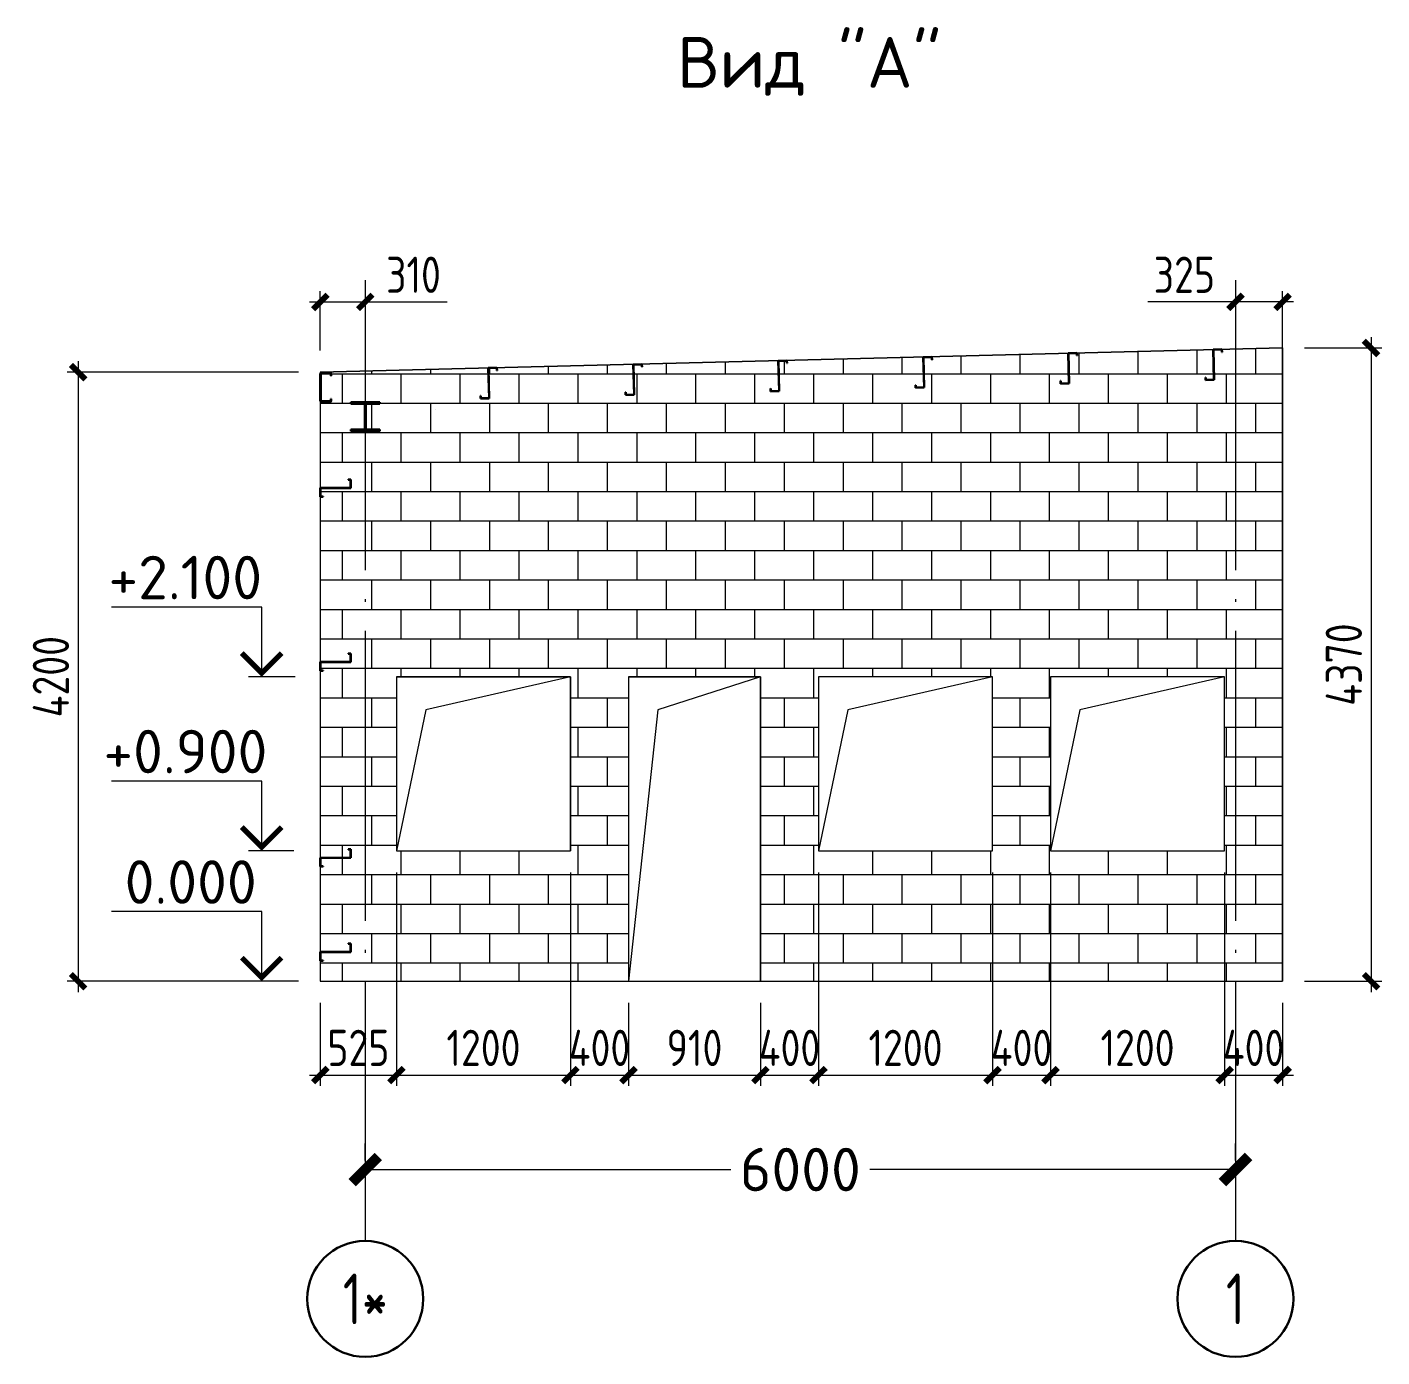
# Model space of a CAD drawing. Extents: x -965262 to 1142518, y -357520 to 71675.
# Drawn here: x 932572 to 941914, y -208454 to -199282 of the extents above; entities that cross this region are included whole.
import ezdxf

# ---------------------------------------------------------------- set-up
doc = ezdxf.new("R2010")
doc.units = 0
doc.header["$LTSCALE"] = 10
doc.linetypes.add('DOTE', pattern=[2.42, 2, -0.2, 0.02, -0.2])
doc.layers.get('0').update_dxf_attribs({"linetype": 'CONTINUOUS', "lineweight": 30})
doc.layers.get('Defpoints').update_dxf_attribs({"linetype": 'CONTINUOUS'})
doc.layers.add('DOTE', color=7, linetype='DOTE', lineweight=9)
doc.styles.add('GOST 2.304', font='isocpeur.ttf', dxfattribs={"width": 0.75, "height": 250})
doc.styles.get("Standard").update_dxf_attribs({"font": 'isocpeur.ttf', "height": 300})
doc.styles.add('ГОСТ 2м', font='isocpeur.ttf', dxfattribs={"width": 0.8, "height": 250})
doc.dimstyles.get("Standard").update_dxf_attribs({"dimscale": 100, "dimtxt": 300, "dimasz": 1.8, "dimexe": 1.8, "dimexo": 0.625, "dimgap": 0.9, "dimtad": 0, "dimdec": 0, "dimzin": 0, "dimdsep": 46, "dimtxsty": 'Standard', "dimblk": 'ARCHTICK', "dimcen": 0.9, "dimclrd": 256, "dimclre": 256, "dimclrt": 256, "dimadec": 0, "dimazin": 0, "dimtfac": 1, "dimtdec": 0, "dimtofl": 0, "dimtmove": 0, "dimatfit": 3, "dimfxl": 1, "dimtolj": 1, "dimtzin": 0, "dimlwd": 15, "dimlwe": 15, "dimarcsym": 0})
doc.dimstyles.new('ГОСТ 2м', dxfattribs={"dimtxt": 250, "dimasz": 100, "dimexe": 75, "dimexo": 150, "dimgap": 62.5, "dimtad": 1, "dimdec": 0, "dimtxsty": 'ГОСТ 2м', "dimblk": 'ARCHTICK', "dimcen": 150, "dimdle": 75, "dimclrd": 256, "dimclre": 256, "dimclrt": 256, "dimadec": 0, "dimazin": 0, "dimtfac": 1, "dimtdec": 0, "dimtmove": 0, "dimatfit": 3, "dimldrblk": 'OBLIQUE', "dimfxl": 1, "dimlwd": 15, "dimlwe": 15, "dimarcsym": 0})

# ---------------------------------------------------------------- blocks, each defined once
blk = doc.blocks.new('_ArchTick')
at = {"color": 0, "linetype": 'ByBlock', "lineweight": 0, "const_width": 0.4}
blk.add_lwpolyline([(-0.5, -0.5), (0.5, 0.5)], dxfattribs=at)
blk = doc.blocks.new('*D823')
at = {"lineweight": 15, "transparency": 16777216}
for p, q in [((934904.1, -207098.8), (934904.1, -206981.3)), ((940904.1, -207098.8), (940904.1, -206981.3)), ((934904.1, -207161.3), (937424.1, -207161.3)), ((940904.1, -207161.3), (938384.1, -207161.3))]:
    blk.add_line(p, q, dxfattribs=at)
at = {"layer": 'Defpoints', "color": 0, "lineweight": 15, "transparency": 16777216}
for p in [(934904.1, -207161.3), (934904.1, -207161.3), (940904.1, -207161.3)]:
    blk.add_point(p, dxfattribs=at)
at = {"lineweight": 15, "transparency": 16777216, "xscale": 180, "yscale": 180, "zscale": 180, "rotation": 180}
blk.add_blockref('_ArchTick', (934904.1, -207161.3), dxfattribs=at)
at = {"lineweight": 15, "transparency": 16777216, "xscale": 180, "yscale": 180, "zscale": 180}
blk.add_blockref('_ArchTick', (940904.1, -207161.3), dxfattribs=at)
at = {"lineweight": 15, "transparency": 16777216, "insert": (937904.1, -207161.3), "char_height": 300, "attachment_point": 5}
blk.add_mtext('\\A1;6000', dxfattribs=at)
blk = doc.blocks.new('*D824')
at = {"lineweight": 15, "transparency": 16777216}
for p, q in [((935119.1, -205112.4), (935119.1, -206584.8)), ((934594.1, -206012.4), (934594.1, -206584.8)), ((934519.1, -206509.8), (935194.1, -206509.8))]:
    blk.add_line(p, q, dxfattribs=at)
at = {"layer": 'Defpoints', "color": 0, "lineweight": 15, "transparency": 16777216}
for p in [(935119.1, -204962.4), (934594.1, -205862.4, 1451.3), (935119.1, -206509.8)]:
    blk.add_point(p, dxfattribs=at)
at = {"lineweight": 15, "transparency": 16777216, "xscale": 100, "yscale": 100, "zscale": 100, "rotation": 180}
blk.add_blockref('_ArchTick', (934594.1, -206509.8), dxfattribs=at)
at = {"lineweight": 15, "transparency": 16777216, "xscale": 100, "yscale": 100, "zscale": 100}
blk.add_blockref('_ArchTick', (935119.1, -206509.8), dxfattribs=at)
at = {"lineweight": 15, "transparency": 16777216, "insert": (934856.6, -206322.3), "char_height": 250, "attachment_point": 5, "style": 'ГОСТ 2м'}
blk.add_mtext('525', dxfattribs=at)
blk = doc.blocks.new('_Oblique')
at = {"color": 0, "linetype": 'ByBlock', "lineweight": -2}
blk.add_line((-0.5, -0.5), (0.5, 0.5), dxfattribs=at)
blk = doc.blocks.new('*D825')
at = {"lineweight": 15, "transparency": 16777216}
for p, q in [((935119.1, -205112.4), (935119.1, -206584.8)), ((936319.1, -205112.4), (936319.1, -206584.8)), ((935044.1, -206509.8), (936394.1, -206509.8))]:
    blk.add_line(p, q, dxfattribs=at)
at = {"layer": 'Defpoints', "color": 0, "lineweight": 15, "transparency": 16777216}
for p in [(935119.1, -204962.4, 1451.3), (936319.1, -204962.4, 1451.3), (936319.1, -206509.8)]:
    blk.add_point(p, dxfattribs=at)
at = {"lineweight": 15, "transparency": 16777216, "xscale": 100, "yscale": 100, "zscale": 100, "rotation": 180}
blk.add_blockref('_ArchTick', (935119.1, -206509.8), dxfattribs=at)
at = {"lineweight": 15, "transparency": 16777216, "xscale": 100, "yscale": 100, "zscale": 100}
blk.add_blockref('_ArchTick', (936319.1, -206509.8), dxfattribs=at)
at = {"lineweight": 15, "transparency": 16777216, "insert": (935719.1, -206322.3), "char_height": 250, "attachment_point": 5, "style": 'ГОСТ 2м'}
blk.add_mtext('1200', dxfattribs=at)
blk = doc.blocks.new('*D826')
at = {"lineweight": 15, "transparency": 16777216}
for p, q in [((936319.1, -205112.4), (936319.1, -206584.8)), ((936719.1, -206012.4), (936719.1, -206584.8)), ((936244.1, -206509.8), (936794.1, -206509.8))]:
    blk.add_line(p, q, dxfattribs=at)
at = {"layer": 'Defpoints', "color": 0, "lineweight": 15, "transparency": 16777216}
for p in [(936319.1, -204962.4, 1451.3), (936719.1, -205862.4, 1451.3), (936719.1, -206509.8)]:
    blk.add_point(p, dxfattribs=at)
at = {"lineweight": 15, "transparency": 16777216, "xscale": 100, "yscale": 100, "zscale": 100, "rotation": 180}
blk.add_blockref('_ArchTick', (936319.1, -206509.8), dxfattribs=at)
at = {"lineweight": 15, "transparency": 16777216, "xscale": 100, "yscale": 100, "zscale": 100}
blk.add_blockref('_ArchTick', (936719.1, -206509.8), dxfattribs=at)
at = {"lineweight": 15, "transparency": 16777216, "insert": (936519.1, -206322.3), "char_height": 250, "attachment_point": 5, "style": 'ГОСТ 2м'}
blk.add_mtext('400', dxfattribs=at)
blk = doc.blocks.new('*D827')
at = {"lineweight": 15, "transparency": 16777216}
for p, q in [((936719.1, -206012.4), (936719.1, -206584.8)), ((937629.1, -206012.4), (937629.1, -206584.8)), ((936644.1, -206509.8), (937704.1, -206509.8))]:
    blk.add_line(p, q, dxfattribs=at)
at = {"layer": 'Defpoints', "color": 0, "lineweight": 15, "transparency": 16777216}
for p in [(936719.1, -205862.4, 1451.3), (937629.1, -205862.4, 1451.3), (937629.1, -206509.8)]:
    blk.add_point(p, dxfattribs=at)
at = {"lineweight": 15, "transparency": 16777216, "xscale": 100, "yscale": 100, "zscale": 100, "rotation": 180}
blk.add_blockref('_ArchTick', (936719.1, -206509.8), dxfattribs=at)
at = {"lineweight": 15, "transparency": 16777216, "xscale": 100, "yscale": 100, "zscale": 100}
blk.add_blockref('_ArchTick', (937629.1, -206509.8), dxfattribs=at)
at = {"lineweight": 15, "transparency": 16777216, "insert": (937174.1, -206322.3), "char_height": 250, "attachment_point": 5, "style": 'ГОСТ 2м'}
blk.add_mtext('910', dxfattribs=at)
blk = doc.blocks.new('*D828')
at = {"lineweight": 15, "transparency": 16777216}
for p, q in [((941838.8, -201420), (941838.8, -205937.4)), ((941379.1, -201495), (941913.8, -201495)), ((941379.1, -205862.4), (941913.8, -205862.4))]:
    blk.add_line(p, q, dxfattribs=at)
at = {"layer": 'Defpoints', "color": 0, "lineweight": 15, "transparency": 16777216}
for p in [(941229.1, -201495), (941229.1, -205862.4), (941838.8, -205862.4)]:
    blk.add_point(p, dxfattribs=at)
at = {"lineweight": 15, "transparency": 16777216, "xscale": 100, "yscale": 100, "zscale": 100}
for p, rotation in [((941838.8, -201495), 90), ((941838.8, -205862.4), 270)]:
    blk.add_blockref('_ArchTick', p, dxfattribs=dict(at, rotation=rotation))
at = {"lineweight": 15, "transparency": 16777216, "insert": (941651.3, -203678.7), "char_height": 250, "attachment_point": 5, "rotation": 90, "style": 'ГОСТ 2м'}
blk.add_mtext('4370', dxfattribs=at)
blk = doc.blocks.new('*D829')
at = {"lineweight": 15, "transparency": 16777216}
for p, q in [((934444.1, -201661.9), (932849, -201661.9)), ((932924, -201586.9), (932924, -205937.4)), ((934444.1, -205862.4), (932849, -205862.4))]:
    blk.add_line(p, q, dxfattribs=at)
at = {"layer": 'Defpoints', "color": 0, "lineweight": 15, "transparency": 16777216}
for p in [(934594.1, -201661.9), (932924, -205862.4), (934594.1, -205862.4)]:
    blk.add_point(p, dxfattribs=at)
at = {"lineweight": 15, "transparency": 16777216, "xscale": 100, "yscale": 100, "zscale": 100}
for p, rotation in [((932924, -201661.9), 90), ((932924, -205862.4), 270)]:
    blk.add_blockref('_ArchTick', p, dxfattribs=dict(at, rotation=rotation))
at = {"lineweight": 15, "transparency": 16777216, "insert": (932736.5, -203762.2), "char_height": 250, "attachment_point": 5, "rotation": 90, "style": 'ГОСТ 2м'}
blk.add_mtext('4200', dxfattribs=at)
blk = doc.blocks.new('*D830')
at = {"lineweight": 15, "transparency": 16777216}
for p, q in [((938029.1, -205112.4), (938029.1, -206584.8)), ((937629.1, -206012.4), (937629.1, -206584.8)), ((937554.1, -206509.8), (938104.1, -206509.8))]:
    blk.add_line(p, q, dxfattribs=at)
at = {"layer": 'Defpoints', "color": 0, "lineweight": 15, "transparency": 16777216}
for p in [(938029.1, -204962.4, 1451.3), (937629.1, -205862.4, 1451.3), (938029.1, -206509.8)]:
    blk.add_point(p, dxfattribs=at)
at = {"lineweight": 15, "transparency": 16777216, "xscale": 100, "yscale": 100, "zscale": 100, "rotation": 180}
blk.add_blockref('_ArchTick', (937629.1, -206509.8), dxfattribs=at)
at = {"lineweight": 15, "transparency": 16777216, "xscale": 100, "yscale": 100, "zscale": 100}
blk.add_blockref('_ArchTick', (938029.1, -206509.8), dxfattribs=at)
at = {"lineweight": 15, "transparency": 16777216, "insert": (937829.1, -206322.3), "char_height": 250, "attachment_point": 5, "style": 'ГОСТ 2м'}
blk.add_mtext('400', dxfattribs=at)
blk = doc.blocks.new('*D831')
at = {"lineweight": 15, "transparency": 16777216}
for p, q in [((939229.1, -205112.4), (939229.1, -206584.8)), ((939629.1, -205112.4), (939629.1, -206584.8)), ((939154.1, -206509.8), (939704.1, -206509.8))]:
    blk.add_line(p, q, dxfattribs=at)
at = {"layer": 'Defpoints', "color": 0, "lineweight": 15, "transparency": 16777216}
for p in [(939229.1, -204962.4, 1451.3), (939629.1, -204962.4, 1451.3), (939629.1, -206509.8)]:
    blk.add_point(p, dxfattribs=at)
at = {"lineweight": 15, "transparency": 16777216, "xscale": 100, "yscale": 100, "zscale": 100, "rotation": 180}
blk.add_blockref('_ArchTick', (939229.1, -206509.8), dxfattribs=at)
at = {"lineweight": 15, "transparency": 16777216, "xscale": 100, "yscale": 100, "zscale": 100}
blk.add_blockref('_ArchTick', (939629.1, -206509.8), dxfattribs=at)
at = {"lineweight": 15, "transparency": 16777216, "insert": (939429.1, -206322.3), "char_height": 250, "attachment_point": 5, "style": 'ГОСТ 2м'}
blk.add_mtext('400', dxfattribs=at)
blk = doc.blocks.new('*D832')
at = {"lineweight": 15, "transparency": 16777216}
for p, q in [((938029.1, -205112.4), (938029.1, -206584.8)), ((939229.1, -205112.4), (939229.1, -206584.8)), ((937954.1, -206509.8), (939304.1, -206509.8))]:
    blk.add_line(p, q, dxfattribs=at)
at = {"layer": 'Defpoints', "color": 0, "lineweight": 15, "transparency": 16777216}
for p in [(938029.1, -204962.4, 1451.3), (939229.1, -204962.4, 1451.3), (939229.1, -206509.8)]:
    blk.add_point(p, dxfattribs=at)
at = {"lineweight": 15, "transparency": 16777216, "xscale": 100, "yscale": 100, "zscale": 100, "rotation": 180}
blk.add_blockref('_ArchTick', (938029.1, -206509.8), dxfattribs=at)
at = {"lineweight": 15, "transparency": 16777216, "xscale": 100, "yscale": 100, "zscale": 100}
blk.add_blockref('_ArchTick', (939229.1, -206509.8), dxfattribs=at)
at = {"lineweight": 15, "transparency": 16777216, "insert": (938629.1, -206322.3), "char_height": 250, "attachment_point": 5, "style": 'ГОСТ 2м'}
blk.add_mtext('1200', dxfattribs=at)
blk = doc.blocks.new('*D833')
at = {"lineweight": 15, "transparency": 16777216}
for p, q in [((939629.1, -205112.4), (939629.1, -206584.8)), ((940829.1, -205112.4), (940829.1, -206584.8)), ((939554.1, -206509.8), (940904.1, -206509.8))]:
    blk.add_line(p, q, dxfattribs=at)
at = {"layer": 'Defpoints', "color": 0, "lineweight": 15, "transparency": 16777216}
for p in [(939629.1, -204962.4, 1451.3), (940829.1, -204962.4, 1451.3), (940829.1, -206509.8)]:
    blk.add_point(p, dxfattribs=at)
at = {"lineweight": 15, "transparency": 16777216, "xscale": 100, "yscale": 100, "zscale": 100, "rotation": 180}
blk.add_blockref('_ArchTick', (939629.1, -206509.8), dxfattribs=at)
at = {"lineweight": 15, "transparency": 16777216, "xscale": 100, "yscale": 100, "zscale": 100}
blk.add_blockref('_ArchTick', (940829.1, -206509.8), dxfattribs=at)
at = {"lineweight": 15, "transparency": 16777216, "insert": (940229.1, -206322.3), "char_height": 250, "attachment_point": 5, "style": 'ГОСТ 2м'}
blk.add_mtext('1200', dxfattribs=at)
blk = doc.blocks.new('*D834')
at = {"lineweight": 15, "transparency": 16777216}
for p, q in [((940829.1, -205112.4), (940829.1, -206584.8)), ((941229.1, -206012.4), (941229.1, -206584.8)), ((940754.1, -206509.8), (941304.1, -206509.8))]:
    blk.add_line(p, q, dxfattribs=at)
at = {"layer": 'Defpoints', "color": 0, "lineweight": 15, "transparency": 16777216}
for p in [(940829.1, -204962.4), (941229.1, -205862.4), (941229.1, -206509.8)]:
    blk.add_point(p, dxfattribs=at)
at = {"lineweight": 15, "transparency": 16777216, "xscale": 100, "yscale": 100, "zscale": 100, "rotation": 180}
blk.add_blockref('_ArchTick', (940829.1, -206509.8), dxfattribs=at)
at = {"lineweight": 15, "transparency": 16777216, "xscale": 100, "yscale": 100, "zscale": 100}
blk.add_blockref('_ArchTick', (941229.1, -206509.8), dxfattribs=at)
at = {"lineweight": 15, "transparency": 16777216, "insert": (941029.1, -206322.3), "char_height": 250, "attachment_point": 5, "style": 'ГОСТ 2м'}
blk.add_mtext('400', dxfattribs=at)
blk = doc.blocks.new('*D835')
at = {"lineweight": 15, "transparency": 16777216}
for p, q in [((934594.1, -201511.9), (934594.1, -201102.8)), ((934904.1, -201027.8), (934904.1, -201102.8)), ((934519.1, -201177.8), (934904.1, -201177.8)), ((934904.1, -201177.8), (935469.1, -201177.8))]:
    blk.add_line(p, q, dxfattribs=at)
at = {"layer": 'Defpoints', "color": 0, "lineweight": 15, "transparency": 16777216}
for p in [(934904.1, -201177.8), (934904.1, -201177.8), (934594.1, -201661.9, 3259.8)]:
    blk.add_point(p, dxfattribs=at)
at = {"lineweight": 15, "transparency": 16777216, "xscale": 100, "yscale": 100, "zscale": 100, "rotation": 180}
blk.add_blockref('_ArchTick', (934594.1, -201177.8), dxfattribs=at)
at = {"lineweight": 15, "transparency": 16777216, "xscale": 100, "yscale": 100, "zscale": 100}
blk.add_blockref('_ArchTick', (934904.1, -201177.8), dxfattribs=at)
at = {"lineweight": 15, "transparency": 16777216, "insert": (935236.6, -200990.3), "char_height": 250, "attachment_point": 5, "style": 'ГОСТ 2м'}
blk.add_mtext('310', dxfattribs=at)
blk = doc.blocks.new('*D836')
at = {"lineweight": 15, "transparency": 16777216}
for p, q in [((940904.1, -201027.8), (940904.1, -201102.8)), ((941229.1, -201511.9), (941229.1, -201102.8)), ((940904.1, -201177.8), (940299.1, -201177.8)), ((941304.1, -201177.8), (940904.1, -201177.8))]:
    blk.add_line(p, q, dxfattribs=at)
at = {"layer": 'Defpoints', "color": 0, "lineweight": 15, "transparency": 16777216}
for p in [(940904.1, -201177.8, 3259.8), (940904.1, -201177.8), (941229.1, -201661.9, 3259.8)]:
    blk.add_point(p, dxfattribs=at)
at = {"lineweight": 15, "transparency": 16777216, "xscale": 100, "yscale": 100, "zscale": 100, "rotation": 180}
blk.add_blockref('_ArchTick', (940904.1, -201177.8), dxfattribs=at)
at = {"lineweight": 15, "transparency": 16777216, "xscale": 100, "yscale": 100, "zscale": 100}
blk.add_blockref('_ArchTick', (941229.1, -201177.8), dxfattribs=at)
at = {"lineweight": 15, "transparency": 16777216, "insert": (940551.6, -200990.3), "char_height": 250, "attachment_point": 5, "style": 'ГОСТ 2м'}
blk.add_mtext('325', dxfattribs=at)

msp = doc.modelspace()

# ---------------------------------------------------------------- hatches: boundary and pattern name
at = {"lineweight": 15}
h = msp.add_hatch(dxfattribs=at)
h.set_pattern_fill('AR-B816', color=4, style=0)
h.set_pattern_definition([(0, (956691.57, -206752.61), (0, 203.2), []), (90, (956691.57, -206752.61), (-203.2, 203.2), [203.2, -203.2])])
h.paths.add_polyline_path([(934594.1, -205862.4), (941229.1, -205862.4), (941229.1, -201495), (934594.1, -201661.9)])
h.paths.add_polyline_path([(935119.1, -204962.4), (936319.1, -204962.4), (936319.1, -203762.4), (935119.1, -203762.4)], flags=16)
h.paths.add_polyline_path([(936719.1, -205862.4), (937629.1, -205862.4), (937629.1, -203762.4), (936719.1, -203762.4)], flags=16)
h.paths.add_polyline_path([(938029.1, -204962.4), (939229.1, -204962.4), (939229.1, -203762.4), (938029.1, -203762.4)], flags=16)
h.paths.add_polyline_path([(939629.1, -204962.4), (940829.1, -204962.4), (940829.1, -203762.4), (939629.1, -203762.4)], flags=16)

# ---------------------------------------------------------------- linework, layer by layer
at = {"color": 3, "lineweight": 15}
msp.add_line((934594.1, -201661.9, 9801.8), (941229.1, -201495, 11253.1), dxfattribs=at)
for p, q in [((937751.8, -201583.5, 9801.8), (937811.8, -201582, 9801.8)), ((937756.9, -201791.8, 9801.8), (937751.8, -201583.5, 9801.8)), ((937810.2, -201583.7, 9801.8), (937753.5, -201585, 9801.8)), ((937753.5, -201585, 9801.8), (937758.5, -201793.4, 9801.8)), ((937810.7, -201601.1, 9801.8), (937810.2, -201583.7, 9801.8)), ((937811.8, -201582, 9801.8), (937812.3, -201601, 9801.8)), ((938751.5, -201558.8, 9801.8), (938811.5, -201557.4, 9801.8)), ((938756.6, -201767.2, 9801.8), (938751.5, -201558.8, 9801.8)), ((938809.9, -201559, 9801.8), (938753.1, -201560.4, 9801.8)), ((938753.1, -201560.4, 9801.8), (938758.2, -201768.7, 9801.8)), ((938810.4, -201576.4, 9801.8), (938809.9, -201559, 9801.8)), ((938812, -201576.4, 9801.8), (938810.4, -201576.4, 9801.8)), ((938811.5, -201557.4, 9801.8), (938812, -201576.4, 9801.8)), ((939751.1, -201530.2, 9801.8), (939811.1, -201528.7, 9801.8)), ((939756.2, -201738.5, 9801.8), (939751.1, -201530.2, 9801.8)), ((939809.5, -201530.3, 9801.8), (939752.7, -201531.7, 9801.8)), ((939752.7, -201531.7, 9801.8), (939757.8, -201740.1, 9801.8)), ((939810, -201547.7, 9801.8), (939809.5, -201530.3, 9801.8)), ((939811.6, -201547.7, 9801.8), (939810, -201547.7, 9801.8)), ((939811.1, -201528.7, 9801.8), (939811.6, -201547.7, 9801.8)), ((940750.8, -201505.5, 9801.8), (940810.8, -201504.1, 9801.8)), ((940755.9, -201713.9, 9801.8), (940750.8, -201505.5, 9801.8)), ((940809.2, -201505.7, 9801.8), (940752.4, -201507.1, 9801.8)), ((940752.4, -201507.1, 9801.8), (940757.5, -201715.4, 9801.8)), ((940809.7, -201523.1, 9801.8), (940809.2, -201505.7, 9801.8)), ((940811.3, -201523, 9801.8), (940809.7, -201523.1, 9801.8)), ((940810.8, -201504.1, 9801.8), (940811.3, -201523, 9801.8)), ((935752.4, -201632.8, 9801.8), (935812.4, -201631.3, 9801.8)), ((935757.5, -201841.1, 9801.8), (935752.4, -201632.8, 9801.8)), ((935810.8, -201633, 9801.8), (935754.1, -201634.4, 9801.8)), ((935754.1, -201634.4, 9801.8), (935759.2, -201842.7, 9801.8)), ((935811.3, -201650.4, 9801.8), (935810.8, -201633, 9801.8)), ((935812.9, -201650.3, 9801.8), (935811.3, -201650.4, 9801.8)), ((935812.4, -201631.3, 9801.8), (935812.9, -201650.3, 9801.8)), ((936752.1, -201608.1, 9801.8), (936812.1, -201606.7, 9801.8)), ((936757.2, -201816.5, 9801.8), (936752.1, -201608.1, 9801.8)), ((936810.5, -201608.3, 9801.8), (936753.8, -201609.7, 9801.8)), ((936753.8, -201609.7, 9801.8), (936758.8, -201818, 9801.8)), ((936811, -201625.7, 9801.8), (936810.5, -201608.3, 9801.8)), ((936812.6, -201625.7, 9801.8), (936811, -201625.7, 9801.8)), ((936812.1, -201606.7, 9801.8), (936812.6, -201625.7, 9801.8)), ((937812.3, -201601, 9801.8), (937810.7, -201601.1, 9801.8)), ((934665.9, -201686.4, 9801.8), (934669.1, -201686.4, 9801.8)), ((938698.3, -201770.2, 9801.8), (938697.8, -201751.2, 9801.8)), ((938697.8, -201751.2, 9801.8), (938699.4, -201751.2, 9801.8)), ((938758.2, -201768.7, 9801.8), (938698.3, -201770.2, 9801.8)), ((938699.4, -201751.2, 9801.8), (938699.8, -201768.6, 9801.8)), ((938699.8, -201768.6, 9801.8), (938756.6, -201767.2, 9801.8)), ((939697.9, -201741.5, 9801.8), (939697.4, -201722.5, 9801.8)), ((939697.4, -201722.5, 9801.8), (939699, -201722.5, 9801.8)), ((939757.8, -201740.1, 9801.8), (939697.9, -201741.5, 9801.8)), ((939699, -201722.5, 9801.8), (939699.4, -201739.9, 9801.8)), ((939699.4, -201739.9, 9801.8), (939756.2, -201738.5, 9801.8)), ((940697.1, -201697.9, 9801.8), (940698.7, -201697.8, 9801.8)), ((940697.6, -201716.9, 9801.8), (940697.1, -201697.9, 9801.8)), ((940757.5, -201715.4, 9801.8), (940697.6, -201716.9, 9801.8)), ((940698.7, -201697.8, 9801.8), (940699.1, -201715.2, 9801.8)), ((940699.1, -201715.2, 9801.8), (940755.9, -201713.9, 9801.8)), ((934665.9, -201846.4, 9801.8), (934669.1, -201846.4, 9801.8)), ((935698.7, -201825.2, 9801.8), (935700.3, -201825.1, 9801.8)), ((935699.2, -201844.2, 9801.8), (935698.7, -201825.2, 9801.8)), ((935759.2, -201842.7, 9801.8), (935699.2, -201844.2, 9801.8)), ((935700.3, -201825.1, 9801.8), (935700.7, -201842.5, 9801.8)), ((935700.7, -201842.5, 9801.8), (935757.5, -201841.1, 9801.8)), ((936698.9, -201819.5, 9801.8), (936698.4, -201800.5, 9801.8)), ((936698.4, -201800.5, 9801.8), (936700, -201800.5, 9801.8)), ((936758.8, -201818, 9801.8), (936698.9, -201819.5, 9801.8)), ((936700, -201800.5, 9801.8), (936700.4, -201817.9, 9801.8)), ((936700.4, -201817.9, 9801.8), (936757.2, -201816.5, 9801.8)), ((937698.1, -201775.9, 9801.8), (937699.7, -201775.8, 9801.8)), ((937698.6, -201794.9, 9801.8), (937698.1, -201775.9, 9801.8)), ((937758.5, -201793.4, 9801.8), (937698.6, -201794.9, 9801.8)), ((937699.7, -201775.8, 9801.8), (937700.1, -201793.2, 9801.8)), ((937700.1, -201793.2, 9801.8), (937756.9, -201791.8, 9801.8)), ((934804.1, -201880.4, 9801.8), (934804.1, -201868.4, 9801.8)), ((934804.1, -201868.4, 9801.8), (935004.1, -201868.4, 9801.8)), ((934900.1, -201880.4, 9801.8), (934804.1, -201880.4, 9801.8)), ((934900.1, -202056.4, 9801.8), (934900.1, -201880.4, 9801.8)), ((935004.1, -201880.4, 9801.8), (934908.1, -201880.4, 9801.8)), ((934908.1, -201880.4, 9801.8), (934908.1, -202056.4, 9801.8)), ((935004.1, -201868.4, 9801.8), (935004.1, -201880.4, 9801.8)), ((934804.1, -202068.4, 9801.8), (934804.1, -202056.4, 9801.8)), ((934804.1, -202056.4, 9801.8), (934900.1, -202056.4, 9801.8)), ((934804.1, -202068.4, 9801.8), (935004.1, -202068.4, 9801.8)), ((934908.1, -202056.4, 9801.8), (935004.1, -202056.4, 9801.8)), ((935004.1, -202056.4, 9801.8), (935004.1, -202068.4, 9801.8)), ((934785.1, -202402.4, 9801.8), (934785.1, -202404, 9801.8)), ((934804.1, -202402.4, 9801.8), (934785.1, -202402.4, 9801.8)), ((934785.1, -202404, 9801.8), (934802.5, -202404, 9801.8)), ((934802.5, -202404, 9801.8), (934802.5, -202460.8, 9801.8)), ((934804.1, -202462.4, 9801.8), (934804.1, -202402.4, 9801.8)), ((934802.5, -202460.8, 9801.8), (934594.1, -202460.8, 9801.8)), ((934594.1, -202460.8, 9801.8), (934594.1, -202520.8, 9801.8)), ((934595.7, -202519.2, 9801.8), (934595.7, -202462.4, 9801.8)), ((934595.7, -202462.4, 9801.8), (934804.1, -202462.4, 9801.8)), ((934613.1, -202519.2, 9801.8), (934595.7, -202519.2, 9801.8)), ((934613.1, -202520.8, 9801.8), (934613.1, -202519.2, 9801.8)), ((934594.1, -202520.8, 9801.8), (934613.1, -202520.8, 9801.8)), ((934785.1, -203602.4, 9801.8), (934785.1, -203604, 9801.8)), ((934804.1, -203602.4, 9801.8), (934785.1, -203602.4, 9801.8)), ((934785.1, -203604, 9801.8), (934802.5, -203604, 9801.8)), ((934802.5, -203604, 9801.8), (934802.5, -203660.8, 9801.8)), ((934804.1, -203662.4, 9801.8), (934804.1, -203602.4, 9801.8)), ((934802.5, -203660.8, 9801.8), (934594.1, -203660.8, 9801.8)), ((934594.1, -203660.8, 9801.8), (934594.1, -203720.8, 9801.8)), ((934594.1, -203720.8, 9801.8), (934613.1, -203720.8, 9801.8)), ((934595.7, -203719.2, 9801.8), (934595.7, -203662.4, 9801.8)), ((934595.7, -203662.4, 9801.8), (934804.1, -203662.4, 9801.8)), ((934613.1, -203719.2, 9801.8), (934595.7, -203719.2, 9801.8)), ((934613.1, -203720.8, 9801.8), (934613.1, -203719.2, 9801.8)), ((934594.1, -205070.8, 9801.8), (934594.1, -205010.8, 9801.8)), ((934594.1, -205010.8, 9801.8), (934802.5, -205010.8, 9801.8)), ((934804.1, -205012.4, 9801.8), (934595.7, -205012.4, 9801.8)), ((934595.7, -205012.4, 9801.8), (934595.7, -205069.2, 9801.8)), ((934785.1, -204954, 9801.8), (934785.1, -204952.4, 9801.8)), ((934785.1, -204952.4, 9801.8), (934804.1, -204952.4, 9801.8)), ((934802.5, -204954, 9801.8), (934785.1, -204954, 9801.8)), ((934802.5, -205010.8, 9801.8), (934802.5, -204954, 9801.8)), ((934804.1, -204952.4, 9801.8), (934804.1, -205012.4, 9801.8)), ((934613.1, -205070.8, 9801.8), (934594.1, -205070.8, 9801.8)), ((934595.7, -205069.2, 9801.8), (934613.1, -205069.2, 9801.8)), ((934613.1, -205069.2, 9801.8), (934613.1, -205070.8, 9801.8)), ((934785.1, -205602.4, 9801.8), (934785.1, -205604, 9801.8)), ((934804.1, -205602.4, 9801.8), (934785.1, -205602.4, 9801.8)), ((934804.1, -205662.4, 9801.8), (934804.1, -205602.4, 9801.8)), ((934802.5, -205660.8, 9801.8), (934594.1, -205660.8, 9801.8)), ((934594.1, -205660.8, 9801.8), (934594.1, -205720.8, 9801.8)), ((934595.7, -205719.2, 9801.8), (934595.7, -205662.4, 9801.8)), ((934595.7, -205662.4, 9801.8), (934804.1, -205662.4, 9801.8)), ((934785.1, -205604, 9801.8), (934802.5, -205604, 9801.8)), ((934802.5, -205604, 9801.8), (934802.5, -205660.8, 9801.8)), ((934594.1, -205720.8, 9801.8), (934613.1, -205720.8, 9801.8)), ((934613.1, -205719.2, 9801.8), (934595.7, -205719.2, 9801.8)), ((934613.1, -205720.8, 9801.8), (934613.1, -205719.2, 9801.8))]:
    msp.add_line(p, q)
at = {"lineweight": 15}
for p, q in [((941229.1, -201495, 11253.1), (941229.1, -205862.4, 11253.1)), ((934594.1, -201661.9, 11253.1), (934594.1, -205862.4, 11253.1)), ((934594.1, -205862.4, 11253.1), (941229.1, -205862.4, 11253.1))]:
    msp.add_line(p, q, dxfattribs=at)
at = {"lineweight": 15, "ltscale": 100}
for p, q in [((934190.1, -203282.4, 11253.1), (933155.1, -203282.4, 11253.1)), ((934190.1, -203762.4, 11253.1), (934190.1, -203282.4, 11253.1)), ((934420.4, -203762.4, 11253.1), (934100.1, -203762.4, 11253.1)), ((934190.1, -204482.4, 11253.1), (933155.1, -204482.4, 11253.1)), ((934190.1, -204962.4, 11253.1), (934190.1, -204482.4, 11253.1)), ((934411.7, -204962.4, 11253.1), (934100.1, -204962.4, 11253.1)), ((934190.1, -205382.4, 11253.1), (933155.1, -205382.4, 11253.1)), ((934190.1, -205862.4, 11253.1), (934190.1, -205382.4, 11253.1)), ((934361.1, -205862.4, 11253.1), (934100.1, -205862.4, 11253.1))]:
    msp.add_line(p, q, dxfattribs=at)
at = {"color": 4, "lineweight": 15}
for p, q in [((935119.1, -203762.4, 11253.1), (935119.1, -204962.4, 11253.1)), ((935119.1, -203762.4, 11253.1), (936319.1, -203762.4, 11253.1)), ((936319.1, -203762.4, 11253.1), (935322.2, -203990.6, 9801.8)), ((936319.1, -203762.4, 11253.1), (936319.1, -204962.4, 11253.1)), ((936719.1, -203762.4, 11253.1), (936719.1, -205862.4, 11253.1)), ((936719.1, -203762.4, 11253.1), (937629.1, -203762.4, 11253.1)), ((937629.1, -203762.4, 11253.1), (936922.2, -203990.6, 9801.8)), ((937629.1, -203762.4, 11253.1), (937629.1, -205862.4, 11253.1)), ((939229.1, -203762.4, 11253.1), (938232.2, -203990.6, 9801.8)), ((940829.1, -203762.4, 11253.1), (939832.2, -203990.6, 9801.8)), ((935322.2, -203990.6, 9801.8), (935119.1, -204962.4, 11253.1)), ((936922.2, -203990.6, 9801.8), (936719.1, -205862.4, 11253.1)), ((938232.2, -203990.6, 9801.8), (938029.1, -204962.4, 11253.1)), ((939832.2, -203990.6, 9801.8), (939629.1, -204962.4, 11253.1)), ((935119.1, -204962.4, 11253.1), (936319.1, -204962.4, 11253.1))]:
    msp.add_line(p, q, dxfattribs=at)
at = {"lineweight": 15, "elevation": 11253.1}
msp.add_lwpolyline([(934594.1, -205862.4), (941229.1, -205862.4), (941229.1, -201495), (934594.1, -201661.9)], close=True, dxfattribs=at)
at = {"elevation": 9801.8}
for points in [[(934669.1, -201846.4), (934669.1, -201860, -0.414214), (934662.7, -201866.4), (934600.5, -201866.4, -0.414214), (934594.1, -201860), (934594.1, -201672.8, -0.414214), (934600.5, -201666.4), (934662.7, -201666.4, -0.414214), (934669.1, -201672.8), (934669.1, -201686.4)], [(934665.9, -201846.4), (934665.9, -201860, -0.414214), (934662.7, -201863.2), (934600.5, -201863.2, -0.414214), (934597.3, -201860), (934597.3, -201672.8, -0.414214), (934600.5, -201669.6), (934662.7, -201669.6, -0.414214), (934665.9, -201672.8), (934665.9, -201686.4)]]:
    msp.add_lwpolyline(points, format="xyb", dxfattribs=at)
at = {"color": 5, "linetype": 'Continuous', "lineweight": 0, "ltscale": 10, "extrusion": (1, 0, 0), "elevation": 935391}
msp.add_lwpolyline([(-201920.3, 11253.1), (-201920.3, 11253.1)], dxfattribs=at)
msp.add_lwpolyline([(-201920.3, 11253.1), (-201920.3, 11253.1)], dxfattribs=at)
at = {"lineweight": 15, "ltscale": 100, "const_width": 36, "elevation": 12338.2}
for points in [[(934052.8, -203599.7), (934190.1, -203737), (934327.3, -203599.7)], [(934052.8, -204799.7), (934190.1, -204937), (934327.3, -204799.7)], [(934052.8, -205699.7), (934190.1, -205837), (934327.3, -205699.7)]]:
    msp.add_lwpolyline(points, dxfattribs=at)
at = {"color": 4, "lineweight": 15, "elevation": 11253.1}
for points in [[(935119.1, -204962.4), (936319.1, -204962.4), (936319.1, -203762.4), (935119.1, -203762.4)], [(936719.1, -205862.4), (937629.1, -205862.4), (937629.1, -203762.4), (936719.1, -203762.4)], [(938029.1, -204962.4), (939229.1, -204962.4), (939229.1, -203762.4), (938029.1, -203762.4)], [(939629.1, -204962.4), (940829.1, -204962.4), (940829.1, -203762.4), (939629.1, -203762.4)]]:
    msp.add_lwpolyline(points, close=True, dxfattribs=at)
at = {"color": 4, "lineweight": 15, "ltscale": 10, "extrusion": (1, 0, 0), "elevation": 935391}
msp.add_lwpolyline([(-205862.4, 11253.1), (-205862.4, 11253.1)], dxfattribs=at)
at = {"layer": 'DOTE', "lineweight": 5, "ltscale": 100, "extrusion": (0, -1, 0)}
for p, q in [((934904.1, -201026.7, 9801.8), (934904.1, -207653.5, 9801.8)), ((940904.1, -201026.7, 9801.8), (940904.1, -207653.5, 9801.8))]:
    msp.add_line(p, q, dxfattribs=at)
at = {"layer": 'DOTE', "linetype": 'Continuous', "lineweight": 30}
for centre in [(934904.1, -208053.5, 9801.8), (940904.1, -208053.5, 9801.8)]:
    msp.add_circle(centre, 400, dxfattribs=at)

# ---------------------------------------------------------------- texts
at = {"color": 5, "lineweight": 15, "ltscale": 100, "style": 'GOST 2.304'}
msp.add_text('Вид "А"', height=350, dxfattribs=at).set_placement((937053.9, -199700.3, 9801.8))
at = {"lineweight": 15, "ltscale": 100, "style": 'GOST 2.304'}
for s, p in [('+2.100', (933133.9, -203228.4, 11253.1)), ('+0.900', (933098.8, -204428.4, 11253.1)), ('0.000', (933245.1, -205328.4, 11253.1))]:
    msp.add_text(s, height=300, dxfattribs=at).set_placement(p)
at = {"layer": 'DOTE', "linetype": 'Continuous', "lineweight": 30, "ltscale": 100, "char_height": 350, "width": 800, "attachment_point": 5, "style": 'GOST 2.304'}
for s, insert in [('1*', (934904.1, -208053.5, 9801.8)), ('1', (940904.1, -208053.5, 9801.8))]:
    msp.add_mtext(s, dxfattribs=dict(at, insert=insert))

# ---------------------------------------------------------------- dimensions: what is measured, and where the dimension line sits
at = {"lineweight": 15}
for base, p1, p2, picture, middle in [((934904.1, -201177.8, 6542), (934594.1, -201661.9, 9801.8), (934904.1, -201177.8, 6542), '*D835', (935236.6, -200990.3, 6542)), ((936319.1, -206509.8, 9801.8), (935119.1, -204962.4, 11253.1), (936319.1, -204962.4, 11253.1), '*D825', (935719.1, -206322.3, 9801.8)), ((939229.1, -206509.8, 9801.8), (938029.1, -204962.4, 11253.1), (939229.1, -204962.4, 11253.1), '*D832', (938629.1, -206322.3, 9801.8)), ((940829.1, -206509.8, 9801.8), (939629.1, -204962.4, 11253.1), (940829.1, -204962.4, 11253.1), '*D833', (940229.1, -206322.3, 9801.8)), ((937629.1, -206509.8, 9801.8), (936719.1, -205862.4, 11253.1), (937629.1, -205862.4, 11253.1), '*D827', (937174.1, -206322.3, 9801.8))]:
    dim = msp.add_linear_dim(base=base, p1=p1, p2=p2, dimstyle='ГОСТ 2м', dxfattribs=at)
    dim.commit()
    dim.dimension.update_dxf_attribs({"geometry": picture, "text_midpoint": middle})
for base, p1, p2, angle, picture, middle in [((940904.1, -201177.8, 6542), (941229.1, -201661.9, 9801.8), (940904.1, -201177.8, 9801.8), 180, '*D836', (940551.6, -200990.3, 6542)), ((932924.0212, -205862.4358, 11253.115), (934594.1343, -201661.9424, 11253.115), (934594.1343, -205862.4358, 11253.115), 90, '*D829', (932736.5212, -203762.1891, 11253.115))]:
    dim = msp.add_linear_dim(base=base, p1=p1, p2=p2, angle=angle, dimstyle='ГОСТ 2м', dxfattribs=at)
    dim.commit()
    dim.dimension.update_dxf_attribs({"geometry": picture, "text_midpoint": middle})
dim = msp.add_linear_dim(base=(941838.8, -205862.4, 11253.1), p1=(941229.1, -201495, 11253.1), p2=(941229.1, -205862.4, 11253.1), angle=90, text='4370', dimstyle='ГОСТ 2м', dxfattribs=at)
dim.commit()
dim.dimension.update_dxf_attribs({"geometry": '*D828', "text_midpoint": (941651.3, -203678.7, 11253.1)})
for base, p1, p2, picture, middle in [((935119.1, -206509.8, 11253.1), (934594.1, -205862.4, 12704.4), (935119.1, -204962.4, 11253.1), '*D824', (934856.6, -206509.8, 11253.1)), ((936719.1, -206509.8, 9801.8), (936319.1, -204962.4, 11253.1), (936719.1, -205862.4, 11253.1), '*D826', (936519.1, -206509.8, 9801.8)), ((938029.1, -206509.8, 9801.8), (937629.1, -205862.4, 11253.1), (938029.1, -204962.4, 11253.1), '*D830', (937829.1, -206509.8, 9801.8)), ((939629.1, -206509.8, 9801.8), (939229.1, -204962.4, 11253.1), (939629.1, -204962.4, 11253.1), '*D831', (939429.1, -206509.8, 9801.8)), ((941229.1, -206509.8, 11253.1), (940829.1, -204962.4, 11253.1), (941229.1, -205862.4, 11253.1), '*D834', (941029.1, -206509.8, 11253.1))]:
    dim = msp.add_linear_dim(base=base, p1=p1, p2=p2, dimstyle='ГОСТ 2м', dxfattribs=at)
    dim.commit()
    dim.dimension.update_dxf_attribs({"geometry": picture, "text_midpoint": middle, "dimtype": 160})
dim = msp.add_linear_dim(base=(934904.1, -207161.3, 9801.8), p1=(940904.1, -207161.3, 9801.8), p2=(934904.1, -207161.3, 9801.8), dimstyle='Standard', override={"dimdec": 0}, dxfattribs=at)
dim.commit()
dim.dimension.update_dxf_attribs({"geometry": '*D823', "text_midpoint": (937904.1, -207161.3, 9801.8)})

doc.saveas('drawing.dxf')
